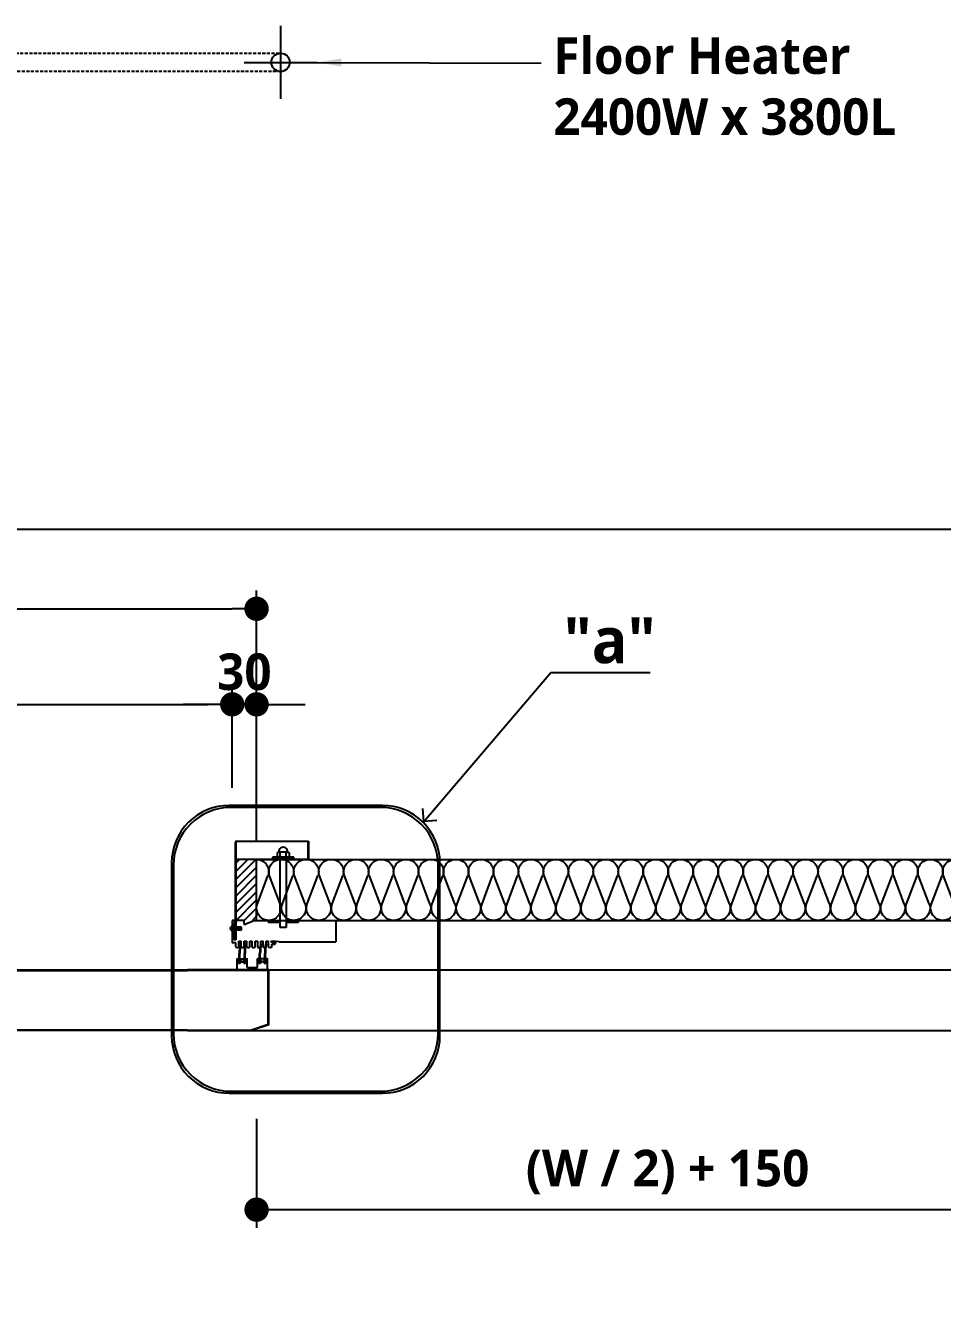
# Model space of a CAD drawing. Header units: millimetres. Extents: x 0 to 33600, y 0 to 8910.
# Drawn here: x 5011 to 6516, y 2085 to 4207 of the extents above; entities that cross this region are included whole.
import ezdxf
from ezdxf.lldxf.tags import DXFTag

# ---------------------------------------------------------------- set-up
doc = ezdxf.new("R2010")
doc.units = ezdxf.units.MM
doc.header["$LTSCALE"] = 20
doc.header["$MEASUREMENT"] = 0
doc.linetypes.add('CENTER', pattern=[2, 1.25, -0.25, 0.25, -0.25])
doc.linetypes.add('HIDDEN', pattern=[0.375, 0.25, -0.125])
doc.layers.get('0').update_dxf_attribs({"linetype": 'CONTINUOUS'})
doc.layers.get('Defpoints').update_dxf_attribs({"color": 181, "linetype": 'CONTINUOUS'})
for name, color, linetype in [('3', 3, 'CONTINUOUS'), ('det', 7, 'DIVIDE'), ('DIM', 141, 'CONTINUOUS'), ('DOOR', 7, 'CONTINUOUS'), ('DOOR-2', 1, 'CONTINUOUS'), ('DOOR-3', 8, 'CONTINUOUS'), ('TEXT', 7, 'CONTINUOUS'), ('TEXT3', 7, 'CONTINUOUS'), ('방열문', 7, 'CONTINUOUS')]:
    doc.layers.add(name, color=color, linetype=linetype)
doc.styles.add('SH_대대리576', font='')
doc.styles.get("Standard").update_dxf_attribs({"font": 'NanumGothicBold.ttf'})
doc.styles.get('SH_대대리576').set_extended_font_data('NanumGothic', bold=True)
tags = doc.linetypes.add('DIVIDE', pattern=[31.75, 12.7, -6.35, 0, -6.35, 0, -6.35]).pattern_tags.tags
tags[14:15] = [DXFTag(74, 4), DXFTag(75, 0), DXFTag(340, '0'), DXFTag(46, 1.0), DXFTag(50, 0.0), DXFTag(44, 0.0), DXFTag(45, 0.0)]
tags[12:13] = [DXFTag(74, 4), DXFTag(75, 0), DXFTag(340, '0'), DXFTag(46, 1.0), DXFTag(50, 0.0), DXFTag(44, 0.0), DXFTag(45, 0.0)]
tags[10:11] = [DXFTag(74, 4), DXFTag(75, 0), DXFTag(340, '0'), DXFTag(46, 1.0), DXFTag(50, 0.0), DXFTag(44, 0.0), DXFTag(45, 0.0)]
tags[8:9] = [DXFTag(74, 4), DXFTag(75, 0), DXFTag(340, '0'), DXFTag(46, 1.0), DXFTag(50, 0.0), DXFTag(44, 0.0), DXFTag(45, 0.0)]
tags[6:7] = [DXFTag(74, 4), DXFTag(75, 0), DXFTag(340, '0'), DXFTag(46, 1.0), DXFTag(50, 0.0), DXFTag(44, 0.0), DXFTag(45, 0.0)]
tags[4:5] = [DXFTag(74, 4), DXFTag(75, 0), DXFTag(340, '0'), DXFTag(46, 1.0), DXFTag(50, 0.0), DXFTag(44, 0.0), DXFTag(45, 0.0)]
tags = doc.linetypes.add('破線', pattern=[38.1, 25.4, -12.7]).pattern_tags.tags
tags[6:7] = [DXFTag(74, 4), DXFTag(75, 0), DXFTag(340, '0'), DXFTag(46, 1.0), DXFTag(50, 0.0), DXFTag(44, 0.0), DXFTag(45, 0.0)]
tags[4:5] = [DXFTag(74, 4), DXFTag(75, 0), DXFTag(340, '0'), DXFTag(46, 1.0), DXFTag(50, 0.0), DXFTag(44, 0.0), DXFTag(45, 0.0)]
tags = doc.linetypes.add('２点鎖線', pattern=[63.5, 31.75, -6.35, 6.35, -6.35, 6.35, -6.35]).pattern_tags.tags
tags[14:15] = [DXFTag(74, 4), DXFTag(75, 0), DXFTag(340, '0'), DXFTag(46, 1.0), DXFTag(50, 0.0), DXFTag(44, 0.0), DXFTag(45, 0.0)]
tags[12:13] = [DXFTag(74, 4), DXFTag(75, 0), DXFTag(340, '0'), DXFTag(46, 1.0), DXFTag(50, 0.0), DXFTag(44, 0.0), DXFTag(45, 0.0)]
tags[10:11] = [DXFTag(74, 4), DXFTag(75, 0), DXFTag(340, '0'), DXFTag(46, 1.0), DXFTag(50, 0.0), DXFTag(44, 0.0), DXFTag(45, 0.0)]
tags[8:9] = [DXFTag(74, 4), DXFTag(75, 0), DXFTag(340, '0'), DXFTag(46, 1.0), DXFTag(50, 0.0), DXFTag(44, 0.0), DXFTag(45, 0.0)]
tags[6:7] = [DXFTag(74, 4), DXFTag(75, 0), DXFTag(340, '0'), DXFTag(46, 1.0), DXFTag(50, 0.0), DXFTag(44, 0.0), DXFTag(45, 0.0)]
tags[4:5] = [DXFTag(74, 4), DXFTag(75, 0), DXFTag(340, '0'), DXFTag(46, 1.0), DXFTag(50, 0.0), DXFTag(44, 0.0), DXFTag(45, 0.0)]
doc.dimstyles.new('DIMLINE', dxfattribs={"dimtxt": 300, "dimasz": 50, "dimexe": 150, "dimexo": 100, "dimgap": 10, "dimtad": 1, "dimdec": 0, "dimdsep": 46, "dimlunit": 6, "dimtxsty": 'Standard', "dimblk": 'DOT', "dimcen": 2.5, "dimclrd": 256, "dimclre": 256, "dimclrt": 7, "dimadec": 0, "dimazin": 0, "dimtfac": 1, "dimtdec": 0, "dimtmove": 0, "dimatfit": 3, "dimldrblk": 'OPEN90', "dimfxl": 1, "dimarcsym": 0})
doc.dimstyles.new('yongsung', dxfattribs={"dimscale": 20, "dimtxt": 3, "dimasz": 2, "dimexe": 1.5, "dimexo": 1.5, "dimgap": 1, "dimtad": 1, "dimdec": 0, "dimdsep": 46, "dimlunit": 6, "dimtxsty": 'Standard', "dimblk": 'DOT', "dimcen": 0, "dimdle": 2, "dimclrd": 256, "dimclre": 256, "dimclrt": 256, "dimadec": 0, "dimazin": 0, "dimtfac": 480, "dimtdec": 0, "dimtix": 1, "dimtmove": 2, "dimatfit": 3, "dimfxl": 1, "dimtolj": 1, "dimtzin": 0, "dimarcsym": 0})

# ---------------------------------------------------------------- blocks, each defined once
blk = doc.blocks.new('A$C2D346D32')
for p, q in [((43, 174.6), (10, 174.6)), ((10, 81.6), (10, 174.6)), ((45, 41.8), (45, 172.6)), ((42, 93.4), (42, 113.4)), ((45, 113.4), (42, 113.4)), ((2.5, 69.4), (6, 69.4)), ((2.5, 64.4), (11, 64.4)), ((9, 75.1), (6, 75.1)), ((6, 69.4), (6, 75.1)), ((9, 69.6), (9, 75.1)), ((10, 81.6), (11, 71.6)), ((11, 69.6), (11, 71.6)), ((11, 60.4), (11, 64.4)), ((42, 63.4), (42, 83.4)), ((2.5, 60.4), (11, 60.4)), ((2.5, 55.4), (11, 55.4)), ((2.5, 51.4), (11, 51.4)), ((2.5, 46.4), (11, 46.4)), ((11, 51.4), (11, 55.4)), ((11, 42.4), (11, 46.4)), ((45, 63.4), (42, 63.4)), ((2.5, 42.4), (11, 42.4)), ((2.5, 37.4), (11, 37.4)), ((2.5, 33.4), (11, 33.4)), ((2.5, 28.4), (11, 28.4)), ((2.5, 24.4), (11, 24.4)), ((11, 33.4), (11, 37.4)), ((11, 24.4), (11, 28.4)), ((45, 41.8), (39, 27.2)), ((39, 23.6), (39, 27.2)), ((45, 23.6), (39, 23.6)), ((45, 23.6), (45, 12.6)), ((2.5, 19.4), (11, 19.4)), ((2.5, 15.4), (11, 15.4)), ((2.5, 10.4), (8, 10.4)), ((8, 10.4), (8, 4.6)), ((37.5, 4.6), (8, 4.6)), ((11, 15.4), (11, 19.4)), ((29.2, 10.6), (13, 10.6)), ((13, 10.6), (13, 7.6)), ((29.2, 7.6), (13, 7.6)), ((28.2, 4.6), (34.8, 4.6)), ((29.5, 19.6), (29.2, 19.4)), ((29.2, 19.4), (33.8, 19.4)), ((29.2, 19.4), (29.2, 4.6)), ((29.5, 19.6), (33.5, 19.6)), ((29.5, 19.6), (29.5, 4.6)), ((33.5, 19.6), (33.8, 19.4)), ((33.5, 19.6), (33.5, 4.6)), ((33.8, 19.4), (33.8, 4.6)), ((43, 10.6), (33.8, 10.6)), ((40, 7.6), (33.8, 7.6)), ((38, 5.1), (37.5, 4.6)), ((38, 5.1), (38.5, 4.6)), ((45, 4.6), (38.5, 4.6)), ((40, 8.1), (40, 7.6)), ((45, 8.1), (40, 8.1)), ((45, 8.1), (45, 4.6))]:
    blk.add_line(p, q)
at = {"color": 1}
for p, q in [((31.2, 3.8), (31.2, 1.8)), ((31.8, 3.8), (31.2, 3.8)), ((31.5, 20.7), (31.5, 0)), ((31.8, 3.8), (31.8, 1.8))]:
    blk.add_line(p, q, dxfattribs=at)
for centre, radius, start, end in [((43, 172.6), 2, 0, 90), ((2.5, 66.9), 2.5, 90, 270), ((10, 69.6), 1, 180, 0), ((2.5, 57.9), 2.5, 90, 270), ((2.5, 48.9), 2.5, 90, 270), ((2.5, 39.9), 2.5, 90, 270), ((2.5, 30.9), 2.5, 90, 270), ((2.5, 21.9), 2.5, 90, 270), ((2.5, 12.9), 2.5, 90, 270), ((28.2, 4.4), 0.286, 90, 200.9424), ((31.5, 5.6), 3.84, 200.9424, 339.0576), ((34.8, 4.4), 0.286, 339.0576, 90), ((43, 12.6), 2, 270, 0)]:
    blk.add_arc(centre, radius, start, end)
blk = doc.blocks.new('A$C6C8934C4')
at = {"color": 0}
for centre, start in [((-3.4, -94.6), 81.3395), ((-3.4, -95.7), 81.3862)]:
    blk.add_arc(centre, 106.1, start, 90, dxfattribs=at)
blk.add_arc((12.4, 9.8), 0.538, 283.2102, 67.1877)
at = {"layer": '방열문', "color": 1, "linetype": 'CENTER'}
for p, q in [((-20.6, 11), (-3.4, 11)), ((-16.7, 14.9), (-16.7, 7.1))]:
    blk.add_line(p, q, dxfattribs=at)
at = {"layer": '방열문', "color": 0}
for p, q in [((-15, 11.5), (-3.4, 11.5)), ((-15, 10.5), (-3.4, 10.5))]:
    blk.add_line(p, q, dxfattribs=at)
blk.add_arc((-16.7, 11), 1.81, 16.6015, 343.3985, dxfattribs=at)
at = {"layer": '방열문', "color": 1, "linetype": 'CENTER'}
blk.add_arc((-3.4, -95.1), 106.1, 80.8303, 90, dxfattribs=at)
blk = doc.blocks.new('_Dot')
at = {"color": 0, "linetype": 'ByBlock', "lineweight": -2}
blk.add_line((-0.5, 0), (-1, 0), dxfattribs=at)
at = {"color": 0, "linetype": 'ByBlock', "const_width": 0.5}
blk.add_lwpolyline([(-0.25, 0, 1), (0.25, 0, 1)], format="xyb", close=True, dxfattribs=at)
blk = doc.blocks.new('*D131')
at = {"layer": 'Defpoints', "color": 0}
for p in [(5349.8, 3092.9), (2949.8, 2925.6), (5349.8, 2925.6)]:
    blk.add_point(p, dxfattribs=at)
at = {"layer": 'DIM', "lineweight": -2}
for p, q in [((2949.8, 2955.6), (2949.8, 3122.9)), ((5349.8, 2955.6), (5349.8, 3122.9)), ((2989.8, 3092.9), (5309.8, 3092.9))]:
    blk.add_line(p, q, dxfattribs=at)
at = {"layer": 'DIM', "linetype": 'ByBlock', "lineweight": -2, "xscale": 40, "yscale": 40, "zscale": 40, "rotation": 180}
blk.add_blockref('_Dot', (2949.8, 3092.9), dxfattribs=at)
at = {"layer": 'DIM', "linetype": 'ByBlock', "lineweight": -2, "xscale": 40, "yscale": 40, "zscale": 40}
blk.add_blockref('_Dot', (5349.8, 3092.9), dxfattribs=at)
at = {"layer": 'DIM', "insert": (4149.8, 3145.1), "char_height": 60, "attachment_point": 5}
blk.add_mtext('\\A1;W', dxfattribs=at)
blk = doc.blocks.new('*D132')
at = {"layer": 'Defpoints', "color": 0}
for p in [(5389.8, 3092.9), (5349.8, 2925.6), (5389.8, 2838.2)]:
    blk.add_point(p, dxfattribs=at)
at = {"layer": 'DIM', "lineweight": -2}
for p, q in [((5349.8, 2955.6), (5349.8, 3122.9)), ((5389.8, 2868.2), (5389.8, 3122.9)), ((5309.8, 3092.9), (5269.8, 3092.9)), ((5349.8, 3092.9), (5389.8, 3092.9)), ((5429.8, 3092.9), (5469.8, 3092.9))]:
    blk.add_line(p, q, dxfattribs=at)
at = {"layer": 'DIM', "linetype": 'ByBlock', "lineweight": -2, "xscale": 40, "yscale": 40, "zscale": 40}
blk.add_blockref('_Dot', (5349.8, 3092.9), dxfattribs=at)
at = {"layer": 'DIM', "linetype": 'ByBlock', "lineweight": -2, "xscale": 40, "yscale": 40, "zscale": 40, "rotation": 180}
blk.add_blockref('_Dot', (5389.8, 3092.9), dxfattribs=at)
at = {"layer": 'DIM', "insert": (5369.8, 3146), "char_height": 60, "attachment_point": 5}
blk.add_mtext('\\A1;\\A1;30', dxfattribs=at)
blk = doc.blocks.new('*D134')
at = {"layer": 'Defpoints', "color": 0}
for p in [(5389.8, 3249.8), (2909.8, 2838.2), (5389.8, 2838.2)]:
    blk.add_point(p, dxfattribs=at)
at = {"layer": 'DIM', "lineweight": -2}
for p, q in [((2909.8, 2868.2), (2909.8, 3279.8)), ((5389.8, 2868.2), (5389.8, 3279.8)), ((2949.8, 3249.8), (5349.8, 3249.8))]:
    blk.add_line(p, q, dxfattribs=at)
at = {"layer": 'DIM', "linetype": 'ByBlock', "lineweight": -2, "xscale": 40, "yscale": 40, "zscale": 40, "rotation": 180}
blk.add_blockref('_Dot', (2909.8, 3249.8), dxfattribs=at)
at = {"layer": 'DIM', "linetype": 'ByBlock', "lineweight": -2, "xscale": 40, "yscale": 40, "zscale": 40}
blk.add_blockref('_Dot', (5389.8, 3249.8), dxfattribs=at)
at = {"layer": 'DIM', "insert": (4149.8, 3302.9), "char_height": 60, "attachment_point": 5}
blk.add_mtext('\\A1;W + 80', dxfattribs=at)
blk = doc.blocks.new('*D136')
at = {"layer": 'Defpoints', "color": 0}
for p in [(6739.8, 3380.3), (1559.8, 2657.2), (6739.8, 2657.2)]:
    blk.add_point(p, dxfattribs=at)
at = {"layer": 'DIM', "lineweight": -2}
for p, q in [((1559.8, 2687.2), (1559.8, 3410.3)), ((6739.8, 2687.2), (6739.8, 3410.3)), ((1599.8, 3380.3), (6699.8, 3380.3))]:
    blk.add_line(p, q, dxfattribs=at)
at = {"layer": 'DIM', "linetype": 'ByBlock', "lineweight": -2, "xscale": 40, "yscale": 40, "zscale": 40, "rotation": 180}
blk.add_blockref('_Dot', (1559.8, 3380.3), dxfattribs=at)
at = {"layer": 'DIM', "linetype": 'ByBlock', "lineweight": -2, "xscale": 40, "yscale": 40, "zscale": 40}
blk.add_blockref('_Dot', (6739.8, 3380.3), dxfattribs=at)
at = {"layer": 'DIM', "insert": (4149.8, 3441.8), "char_height": 60, "attachment_point": 5}
blk.add_mtext('\\A1;도어개폐시 필요공간 => 레일길이 + 60 ', dxfattribs=at)
blk = doc.blocks.new('INSU')
at = {"layer": '3'}
for p, q in [((0.013, 0.729), (0.187, 0.271)), ((0.387, 0.729), (0.213, 0.271))]:
    blk.add_line(p, q, dxfattribs=at)
for centre, start, end in [((0.2, 0.8), 339.2034, 200.7966), ((0, 0.2), 270, 20.7966), ((0.4, 0.2), 159.2034, 270)]:
    blk.add_arc(centre, 0.2, start, end, dxfattribs=at)
blk = doc.blocks.new('A$C755A1BEC')
for p, q in [((0, 17.8), (0, 0.2)), ((49.8, 18), (0.2, 18)), ((3.2, 2.5), (3.2, 0.2)), ((4.7, 2.5), (4.7, 0.2)), ((11.7, 2.5), (11.7, 0.2)), ((13.2, 2.5), (13.2, 0.2)), ((16.5, 14.5), (33.5, 14.5)), ((16.5, 14.5), (16.5, 0.2)), ((33.5, 14.5), (33.5, 0.2)), ((36.7, 2.5), (36.7, 0.2)), ((38.2, 2.5), (38.2, 0.2)), ((45.2, 2.5), (45.2, 0.2)), ((46.7, 2.5), (46.7, 0.2)), ((50, 17.8), (50, 0.2)), ((0.2, 0), (3, 0)), ((4.9, 0), (11.5, 0)), ((13.4, 0), (16.3, 0)), ((36.5, 0), (33.7, 0)), ((45, 0), (38.4, 0)), ((49.8, 0), (46.9, 0))]:
    blk.add_line(p, q)
for centre, radius, start, end in [((0.2, 17.8), 0.2, 90, 180), ((0.2, 0.2), 0.2, 180, 270), ((4, 4.9), 2.5, 287.4576, 252.5424), ((3, 0.2), 0.2, 270, 0), ((4.9, 0.2), 0.2, 180, 270), ((12.5, 4.9), 2.5, 287.4576, 252.5424), ((11.5, 0.2), 0.2, 270, 0), ((13.4, 0.2), 0.2, 180, 270), ((16.3, 0.2), 0.2, 270, 0), ((33.7, 0.2), 0.2, 180, 270), ((37.5, 4.9), 2.5, 287.4576, 252.5424), ((36.5, 0.2), 0.2, 270, 0), ((38.4, 0.2), 0.2, 180, 270), ((46, 4.9), 2.5, 287.4576, 252.5424), ((45, 0.2), 0.2, 270, 0), ((46.9, 0.2), 0.2, 180, 270), ((49.8, 17.8), 0.2, 0, 90), ((49.8, 0.2), 0.2, 270, 0)]:
    blk.add_arc(centre, radius, start, end)
blk = doc.blocks.new('_OPEN90')
at = {"color": 0, "linetype": 'ByBlock', "lineweight": -2}
for p, q in [((0, 0), (-1, 0)), ((-0.5, 0.5), (0, 0)), ((0, 0), (-0.5, -0.5))]:
    blk.add_line(p, q, dxfattribs=at)
blk = doc.blocks.new('*D138')
at = {"layer": 'Defpoints', "color": 0}
for p in [(5389.8, 2442.4), (6739.8, 2442.4), (6739.8, 2263.3)]:
    blk.add_point(p, dxfattribs=at)
at = {"layer": 'DIM', "lineweight": -2}
for p, q in [((5389.8, 2412.4), (5389.8, 2233.3)), ((6739.8, 2412.4), (6739.8, 2233.3)), ((5429.8, 2263.3), (6699.8, 2263.3))]:
    blk.add_line(p, q, dxfattribs=at)
at = {"layer": 'DIM', "linetype": 'ByBlock', "lineweight": -2, "xscale": 40, "yscale": 40, "zscale": 40, "rotation": 180}
blk.add_blockref('_Dot', (5389.8, 2263.3), dxfattribs=at)
at = {"layer": 'DIM', "linetype": 'ByBlock', "lineweight": -2, "xscale": 40, "yscale": 40, "zscale": 40}
blk.add_blockref('_Dot', (6739.8, 2263.3), dxfattribs=at)
at = {"layer": 'DIM', "insert": (6064.8, 2324.9), "char_height": 60, "attachment_point": 5}
blk.add_mtext('\\A1;\\A1;(W / 2) + 150', dxfattribs=at)

msp = doc.modelspace()

# ---------------------------------------------------------------- hatches: boundary and pattern name
h = msp.add_hatch()
h.set_pattern_fill('DOTS', color=256, scale=5, style=0)
h.set_pattern_definition([(180, (-9081.36, -14871.8526), (-3.96875, 7.9375), [0, -7.9375])])
edge = h.paths.add_edge_path()
edge.add_line((5349.8, 2730.7), (5349.8, 2701.2))
edge = h.paths.add_edge_path()
edge.add_line((5352.8, 2722.4), (5352.8, 2706.2))
edge = h.paths.add_edge_path()
edge.add_line((5355.8, 2722.4), (5355.8, 2706.2))
edge = h.paths.add_edge_path()
edge.add_line((5519.8, 2736.2), (5519.8, 2703.2))
edge = h.paths.add_edge_path()
edge.add_arc((5517.8, 2736.2), 2, 0, 90)
edge = h.paths.add_edge_path()
edge.add_line((5387, 2738.2), (5517.8, 2738.2))
edge = h.paths.add_edge_path()
edge.add_line((5349.8, 2738.2), (5349.8, 2731.7))
edge = h.paths.add_edge_path()
edge.add_line((5352.8, 2733.2), (5352.8, 2727))
edge = h.paths.add_edge_path()
edge.add_line((5353.3, 2733.2), (5352.8, 2733.2))
edge = h.paths.add_edge_path()
edge.add_line((5353.3, 2738.2), (5353.3, 2733.2))
edge = h.paths.add_edge_path()
edge.add_line((5353.3, 2738.2), (5349.8, 2738.2))
edge = h.paths.add_edge_path()
edge.add_line((5355.8, 2736.2), (5355.8, 2727))
edge = h.paths.add_edge_path()
edge.add_arc((5357.8, 2736.2), 2, 90, 180)
edge = h.paths.add_edge_path()
edge.add_line((5368.8, 2738.2), (5357.8, 2738.2))
edge = h.paths.add_edge_path()
edge.add_line((5368.8, 2738.2), (5368.8, 2732.2))
edge = h.paths.add_edge_path()
edge.add_line((5387, 2738.2), (5372.4, 2732.2))
edge = h.paths.add_edge_path()
edge.add_line((5368.8, 2732.2), (5372.4, 2732.2))
edge = h.paths.add_edge_path()
edge.add_line((5426.8, 2703.2), (5519.8, 2703.2))
edge = h.paths.add_edge_path()
edge.add_arc((5358.1, 2695.7), 2.5, 180, 0)
edge = h.paths.add_edge_path()
edge.add_line((5360.6, 2695.7), (5360.6, 2704.2))
edge = h.paths.add_edge_path()
edge.add_line((5355.6, 2695.7), (5355.6, 2701.2))
edge = h.paths.add_edge_path()
edge.add_line((5369.6, 2704.2), (5373.6, 2704.2))
edge = h.paths.add_edge_path()
edge.add_line((5364.6, 2695.7), (5364.6, 2704.2))
edge = h.paths.add_edge_path()
edge.add_line((5369.6, 2695.7), (5369.6, 2704.2))
edge = h.paths.add_edge_path()
edge.add_arc((5367.1, 2695.7), 2.5, 180, 0)
edge = h.paths.add_edge_path()
edge.add_line((5360.6, 2704.2), (5364.6, 2704.2))
edge = h.paths.add_edge_path()
edge.add_line((5373.6, 2695.7), (5373.6, 2704.2))
edge = h.paths.add_edge_path()
edge.add_arc((5376.1, 2695.7), 2.5, 180, 0)
edge = h.paths.add_edge_path()
edge.add_line((5378.6, 2695.7), (5378.6, 2704.2))
edge = h.paths.add_edge_path()
edge.add_line((5400.6, 2695.7), (5400.6, 2704.2))
edge = h.paths.add_edge_path()
edge.add_arc((5403.1, 2695.7), 2.5, 180, 0)
edge = h.paths.add_edge_path()
edge.add_line((5405.6, 2695.7), (5405.6, 2704.2))
edge = h.paths.add_edge_path()
edge.add_line((5396.6, 2704.2), (5400.6, 2704.2))
edge = h.paths.add_edge_path()
edge.add_line((5396.6, 2695.7), (5396.6, 2704.2))
edge = h.paths.add_edge_path()
edge.add_arc((5394.1, 2695.7), 2.5, 180, 0)
edge = h.paths.add_edge_path()
edge.add_line((5391.6, 2695.7), (5391.6, 2704.2))
edge = h.paths.add_edge_path()
edge.add_line((5378.6, 2704.2), (5382.6, 2704.2))
edge = h.paths.add_edge_path()
edge.add_arc((5385.1, 2695.7), 2.5, 180, 0)
edge = h.paths.add_edge_path()
edge.add_line((5387.6, 2695.7), (5387.6, 2704.2))
edge = h.paths.add_edge_path()
edge.add_line((5382.6, 2695.7), (5382.6, 2704.2))
edge = h.paths.add_edge_path()
edge.add_line((5387.6, 2704.2), (5391.6, 2704.2))
edge = h.paths.add_edge_path()
edge.add_line((5409.6, 2695.7), (5409.6, 2704.2))
edge = h.paths.add_edge_path()
edge.add_line((5405.6, 2704.2), (5409.6, 2704.2))
edge = h.paths.add_edge_path()
edge.add_line((5355.8, 2706.2), (5352.8, 2706.2))
edge = h.paths.add_edge_path()
edge.add_line((5355.6, 2701.2), (5349.8, 2701.2))
edge = h.paths.add_edge_path()
edge.add_line((5414.6, 2695.7), (5414.6, 2699.2))
edge = h.paths.add_edge_path()
edge.add_arc((5414.8, 2703.2), 1, 90, 270)
edge = h.paths.add_edge_path()
edge.add_line((5414.8, 2704.2), (5416.8, 2704.2))
edge = h.paths.add_edge_path()
edge.add_line((5420.3, 2702.2), (5420.3, 2699.2))
edge = h.paths.add_edge_path()
edge.add_line((5414.6, 2699.2), (5420.3, 2699.2))
edge = h.paths.add_edge_path()
edge.add_line((5414.8, 2702.2), (5420.3, 2702.2))
edge = h.paths.add_edge_path()
edge.add_line((5426.8, 2703.2), (5416.8, 2704.2))
edge = h.paths.add_edge_path()
edge.add_arc((5412.1, 2695.7), 2.5, 180, 0)
edge = h.paths.add_edge_path()
edge.add_arc((5349.5, 2721.4), 0.286, 249.0576, 360)
edge = h.paths.add_edge_path()
edge.add_arc((5350.8, 2724.7), 3.84, 110.9424, 249.0576)
edge = h.paths.add_edge_path()
edge.add_arc((5349.5, 2728), 0.286, 0, 110.9424)
edge = h.paths.add_edge_path(flags=16)
edge.add_line((5349.8, 2721.4), (5349.8, 2728))
edge = h.paths.add_edge_path(flags=16)
edge.add_line((5349, 2724.3), (5347, 2724.3))
edge = h.paths.add_edge_path(flags=16)
edge.add_line((5349, 2725), (5347, 2725))
edge = h.paths.add_edge_path(flags=16)
edge.add_line((5349, 2725), (5349, 2724.3))
edge = h.paths.add_edge_path()
edge.add_line((5364.8, 2726.7), (5364.5, 2727))
edge = h.paths.add_edge_path()
edge.add_line((5364.5, 2722.4), (5364.5, 2727))
edge = h.paths.add_edge_path()
edge.add_line((5364.8, 2722.7), (5364.5, 2722.4))
edge = h.paths.add_edge_path()
edge.add_line((5364.8, 2722.7), (5364.8, 2726.7))
edge = h.paths.add_edge_path()
edge.add_line((5365.9, 2724.7), (5345.2, 2724.7))
edge = h.paths.add_edge_path()
edge.add_line((5364.5, 2722.4), (5349.8, 2722.4))
edge = h.paths.add_edge_path()
edge.add_line((5364.5, 2727), (5349.8, 2727))
edge = h.paths.add_edge_path()
edge.add_line((5364.8, 2722.7), (5349.8, 2722.7))
edge = h.paths.add_edge_path()
edge.add_line((5364.8, 2726.7), (5349.8, 2726.7))
edge = h.paths.add_edge_path()
edge.add_line((5350.3, 2731.2), (5349.8, 2730.7))
edge = h.paths.add_edge_path()
edge.add_line((5350.3, 2731.2), (5349.8, 2731.7))
edge = h.paths.add_edge_path()
edge.add_line((5438.6, 2735.2), (5458.6, 2735.2))
edge = h.paths.add_edge_path()
edge.add_line((5458.6, 2738.2), (5458.6, 2735.2))
edge = h.paths.add_edge_path()
edge.add_line((5408.6, 2738.2), (5408.6, 2735.2))
edge = h.paths.add_edge_path()
edge.add_line((5408.6, 2735.2), (5428.6, 2735.2))
at = {"layer": 'DOOR-2', "linetype": '破線', "ltscale": 0.5}
h = msp.add_hatch(dxfattribs=at)
h.set_pattern_fill('ANSI31', color=256, scale=3)
h.set_pattern_definition([(45, (-49233.727, -230320.827), (-6.7351921, 6.7351921), [])])
h.paths.add_polyline_path([(5389.8, 2838.2), (5355.8, 2838.2), (5355.8, 2738.2), (5389.8, 2738.2)])

# ---------------------------------------------------------------- linework, layer by layer
at = {"layer": 'det', "ltscale": 5}
for points in [[(5596.5, 2927), (5344.8, 2927, 0.414214), (5250.3, 2832.5), (5250.3, 2548.9, 0.414214), (5344.8, 2454.4), (5596.5, 2454.4, 0.414214), (5691, 2548.9), (5691, 2832.5, 0.414214)], [(5593.3, 2923.8), (5347.9, 2923.8, 0.414214), (5253.4, 2829.3), (5253.4, 2552.1, 0.414214), (5347.9, 2457.6), (5593.3, 2457.6, 0.414214), (5687.8, 2552.1), (5687.8, 2829.3, 0.414214)]]:
    msp.add_lwpolyline(points, format="xyb", close=True, dxfattribs=at)
at = {"layer": 'DOOR', "linetype": 'HIDDEN'}
for p, q in [((3029.2, 4161.8), (5429.2, 4161.8)), ((5429.2, 4131.8), (3029.2, 4131.8))]:
    msp.add_line(p, q, dxfattribs=at)
at = {"layer": 'DOOR'}
for p, q in [((5355.1, 2713.2), (5355.1, 2866.2)), ((5355.8, 2866.5), (5355.8, 2713.2)), ((5474.4, 2867.5), (5356.8, 2867.5)), ((5357.1, 2868.2), (5475.1, 2868.2)), ((5474.4, 2838.9), (5474.4, 2867.5)), ((5475.1, 2868.2), (5475.1, 2838.2)), ((5395.3, 2838.2), (5355.8, 2838.2)), ((5475.1, 2838.2), (5355.8, 2838.2)), ((5468.8, 2838.2), (5468.8, 2838.9)), ((5468.8, 2838.9), (5474.4, 2838.9))]:
    msp.add_line(p, q, dxfattribs=at)
for points in [[(5276.1, 2557.2), (4212.8, 2557.2), (4182.8, 2557.2), (4182.8, 2657.2), (5276.1, 2657.2)], [(5276.1, 2557.2), (5379.8, 2557.2), (5409.8, 2567.2), (5409.8, 2657.2), (5276.1, 2657.2)]]:
    msp.add_lwpolyline(points, dxfattribs=at)
msp.add_circle((5429.2, 4146.8), 15, dxfattribs=at)
for centre, radius in [((5357.1, 2866.2), 2), ((5356.8, 2866.5), 1)]:
    msp.add_arc(centre, radius, 90, 180, dxfattribs=at)
at = {"layer": 'DOOR-2'}
for p, q in [((5429.2, 4206.8), (5429.2, 4086.8)), ((5369.2, 4146.8), (5489.2, 4146.8))]:
    msp.add_line(p, q, dxfattribs=at)
at = {"layer": 'DOOR-2', "linetype": 'Continuous', "ltscale": 5}
for p, q in [((5426.1, 2850.2), (5423.6, 2849.2)), ((5423.6, 2849.2), (5423.6, 2842.7)), ((5441.1, 2850.2), (5426.1, 2850.2)), ((5440.9, 2850.4), (5426.3, 2850.4)), ((5428.6, 2842.7), (5428.6, 2849.2)), ((5438.6, 2842.7), (5438.6, 2849.2)), ((5441.1, 2850.2), (5443.6, 2849.2)), ((5443.6, 2842.7), (5443.6, 2849.2)), ((5426.1, 2842.2), (5423.6, 2842.7)), ((5426.1, 2842.2), (5441.1, 2842.2)), ((5441.1, 2842.2), (5443.6, 2842.7))]:
    msp.add_line(p, q, dxfattribs=at)
at = {"layer": 'DOOR-2', "linetype": '２点鎖線', "ltscale": 5}
for p, q in [((5389.8, 2738.2), (5389.8, 2838.2)), ((5389.8, 2838.2), (7130.5, 2838.2)), ((5389.8, 2738.2), (7130.5, 2738.2)), ((5409.8, 2657.2), (6739.8, 2657.2)), ((5379.8, 2557.2), (6739.8, 2557.2))]:
    msp.add_line(p, q, dxfattribs=at)
at = {"layer": 'DOOR-2', "ltscale": 0.5}
for p, q in [((5451.1, 2842.2), (5416.1, 2842.2)), ((5416.1, 2842.2), (5416.1, 2840.2)), ((5416.1, 2840.2), (5451.1, 2840.2)), ((5451.1, 2840.2), (5451.1, 2842.2))]:
    msp.add_line(p, q, dxfattribs=at)
at = {"layer": 'DOOR-2', "linetype": '破線', "ltscale": 0.5}
for p, q in [((5428.6, 2838.2), (5438.6, 2838.2)), ((5428.6, 2726.8), (5428.6, 2838.2)), ((5438.6, 2838.2), (5438.6, 2726.8)), ((5438.6, 2726.8), (5428.6, 2726.8))]:
    msp.add_line(p, q, dxfattribs=at)
at = {"layer": 'DOOR-2', "linetype": 'Continuous', "ltscale": 5}
for centre, radius, start, end in [((5426.1, 2850.4), 0.2, 270, 0), ((5425.7, 2845.7), 4.48, 50.7195, 85.6777), ((5433.6, 2850.9), 7.32, 356.207, 183.793), ((5433.6, 2837.2), 13, 67.3801, 112.6199), ((5441.4, 2845.7), 4.48, 94.3223, 129.2805), ((5441.1, 2850.4), 0.2, 180, 270), ((5425.1, 2853.7), 11.6, 274.9793, 287.6405), ((5433.6, 2867.4), 25.2, 258.5788, 281.4212), ((5442.1, 2853.7), 11.6, 252.3595, 265.0207)]:
    msp.add_arc(centre, radius, start, end, dxfattribs=at)
at = {"layer": 'DOOR-3'}
for points in [[(5276.1, 2558.2), (4213, 2558.2), (4183.8, 2558.2), (4183.8, 2656.2), (5276.1, 2656.2)], [(5276.1, 2558.2), (5379.6, 2558.2), (5408.8, 2567.9), (5408.8, 2656.2), (5276.1, 2656.2)]]:
    msp.add_lwpolyline(points, dxfattribs=at)

# ---------------------------------------------------------------- block references
at = {"xscale": -1, "rotation": 270}
msp.add_blockref('A$C2D346D32', (5345.2, 2693.2), dxfattribs=at)
at = {"rotation": 90}
for p in [(5372.8, 2687), (5381.3, 2687), (5406.3, 2687), (5414.8, 2687)]:
    msp.add_blockref('A$C6C8934C4', p, dxfattribs=at)
at = {"color": 1, "xscale": -1, "rotation": 180}
msp.add_blockref('A$C755A1BEC', (5357.8, 2675.2), dxfattribs=at)
at = {"layer": 'DOOR-3', "xscale": -100, "yscale": 100, "zscale": 100, "rotation": 180, "row_count": 1, "column_count": 42, "row_spacing": 0, "column_spacing": -41}
msp.add_blockref('INSU', (5389.8, 2838.2), dxfattribs=at)

# ---------------------------------------------------------------- texts
at = {"layer": 'TEXT', "insert": (5877.2, 4027), "char_height": 60, "attachment_point": 7, "style": 'SH_대대리576'}
msp.add_mtext('Floor Heater\\P2400W x 3800L', dxfattribs=at)
at = {"layer": 'TEXT3', "style": 'SH_대대리576'}
msp.add_text('"a" ', height=75, dxfattribs=at).set_placement((5894, 3160.5))

# ---------------------------------------------------------------- dimensions: what is measured, and where the dimension line sits
at = {"layer": 'DIM'}
for base, p1, p2, text, picture, middle in [((6739.8, 3380.3), (1559.8, 2657.2), (6739.8, 2657.2), '도어개폐시 필요공간 => 레일길이 + 60 ', '*D136', (4149.8, 3441.8)), ((5389.8, 3249.8), (2909.8, 2838.2), (5389.8, 2838.2), 'W + 80', '*D134', (4149.8, 3302.9)), ((5349.8, 3092.9), (2949.8, 2925.6), (5349.8, 2925.6), 'W', '*D131', (4149.8, 3145.1)), ((5389.8, 3092.9), (5349.8, 2925.6), (5389.8, 2838.2), '\\A1;30', '*D132', (5369.8, 3146)), ((6739.8, 2263.3), (5389.8, 2442.4), (6739.8, 2442.4), '\\A1;(W / 2) + 150', '*D138', (6064.8, 2324.9))]:
    dim = msp.add_linear_dim(base=base, p1=p1, p2=p2, text=text, dimstyle='yongsung', dxfattribs=at)
    dim.commit()
    dim.dimension.update_dxf_attribs({"geometry": picture, "text_midpoint": middle})

# ---------------------------------------------------------------- leaders
at = {"layer": 'det', "linetype": 'ByBlock', "ltscale": 5}
msp.add_leader([(5664.6, 2900.6), (5873, 3145.3), (6036.2, 3145.3)], dimstyle='DIMLINE', override={"dimasz": 30, "dimtad": 0}, dxfattribs=at)
at = {"layer": 'TEXT', "annotation_type": 0, "has_hookline": 1, "hookline_direction": 0, "text_width": 627.5}
msp.add_leader([(5489.2, 4146.8), (5857.2, 4145.7)], dimstyle='yongsung', override={"dimtad": 0}, dxfattribs=at)

doc.saveas('drawing.dxf')
